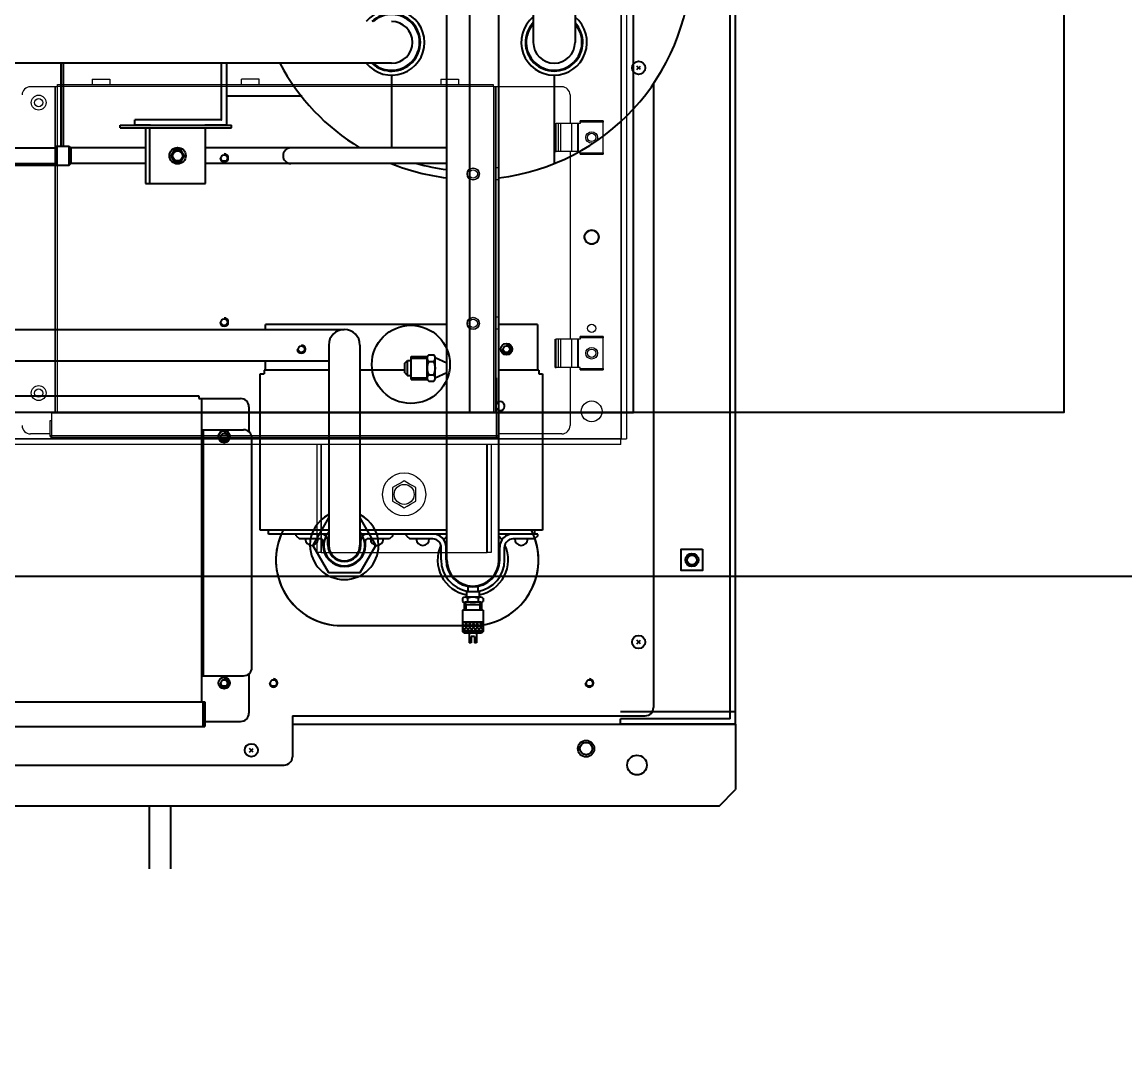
# Model space of a CAD drawing. Header units: millimetres. Extents: x 0 to 31017, y 0 to 21335.
# Drawn here: x 27277.7 to 27344.9, y 3327.3 to 3390.4 of the extents above; entities that cross this region are included whole.
import ezdxf
from ezdxf import colors
from ezdxf.entities.mleader import LeaderData, LeaderLine
from ezdxf.enums import TextEntityAlignment as Align
from ezdxf.math import Vec2, Vec3

# ---------------------------------------------------------------- set-up
doc = ezdxf.new("R2010")
doc.units = ezdxf.units.MM
doc.layers.add('DIM', color=2, linetype='Continuous')
doc.styles.get("Standard").update_dxf_attribs({"font": 'arial.ttf'})

# ---------------------------------------------------------------- blocks, each defined once
blk = doc.blocks.new('3F機組圖灰底')
at = {"layer": 'DIM'}
h = blk.add_hatch(dxfattribs=at)
h.set_pattern_fill('ANSI37', color=8, scale=0.05, angle=-90, style=0)
h.set_pattern_definition([(315, (106882.16002, -45607.35522), (0.1122532, 0.1122532), []), (45, (106882.16002, -45607.35522), (-0.1122532, 0.1122532), [])])
h.paths.add_polyline_path([(106893.375, -45619.548), (106893.375, -45620.118), (106894.005, -45620.118), (106894.005, -45619.548)])
h.paths.add_polyline_path([(106892.745, -45619.548), (106892.745, -45620.118), (106893.375, -45620.118), (106893.375, -45619.548)])
at = {"color": 8, "linetype": 'Continuous', "lineweight": 15}
for p, q in [((106902.393, -45555.648), (106902.393, -45608.383)), ((106902.413, -45555.648), (106902.413, -45608.383)), ((106902.737, -45555.648), (106902.737, -45608.383)), ((106867.91, -45586.913), (106866.413, -45586.913)), ((106867.931, -45586.913), (106867.91, -45586.913)), ((106867.91, -45586.913), (106867.91, -45606.784)), ((106867.931, -45586.913), (106867.931, -45606.784)), ((106868.052, -45586.913), (106867.931, -45586.913)), ((106868.072, -45586.913), (106868.052, -45586.913)), ((106868.052, -45586.913), (106868.052, -45606.784)), ((106868.072, -45586.892), (106868.072, -45586.771)), ((106868.072, -45586.771), (106894.602, -45586.771)), ((106868.072, -45586.892), (106868.072, -45586.913)), ((106894.602, -45586.892), (106868.072, -45586.892)), ((106870.177, -45586.447), (106870.177, -45586.771)), ((106870.177, -45586.447), (106871.249, -45586.447)), ((106871.249, -45586.447), (106871.249, -45586.771)), ((106879.283, -45586.771), (106879.283, -45586.447)), ((106880.356, -45586.447), (106879.283, -45586.447)), ((106880.356, -45586.771), (106880.356, -45586.447)), ((106891.425, -45586.447), (106891.425, -45586.771)), ((106891.425, -45586.447), (106892.497, -45586.447)), ((106892.497, -45586.447), (106892.497, -45586.771)), ((106894.602, -45586.771), (106894.602, -45586.892)), ((106894.602, -45586.892), (106894.602, -45586.913)), ((106894.622, -45586.913), (106894.602, -45586.913)), ((106894.743, -45586.913), (106894.622, -45586.913)), ((106894.622, -45586.913), (106894.622, -45606.784)), ((106894.743, -45586.913), (106894.743, -45606.784)), ((106894.764, -45586.913), (106894.743, -45586.913)), ((106898.791, -45586.913), (106894.764, -45586.913)), ((106894.764, -45586.913), (106894.764, -45591.86)), ((106899.297, -45587.419), (106899.297, -45589.149)), ((106899.904, -45589.078), (106899.904, -45588.997)), ((106901.32, -45588.997), (106899.904, -45588.997)), ((106899.904, -45589.078), (106899.904, -45589.149)), ((106901.32, -45589.078), (106899.904, -45589.078)), ((106901.32, -45588.997), (106901.32, -45589.078)), ((106901.32, -45590.94), (106901.32, -45589.078)), ((106898.386, -45590.869), (106898.386, -45589.149)), ((106898.386, -45589.149), (106898.442, -45589.149)), ((106898.442, -45590.869), (106898.442, -45589.149)), ((106898.596, -45589.149), (106898.442, -45589.149)), ((106898.727, -45589.149), (106898.596, -45589.149)), ((106898.596, -45590.869), (106898.596, -45589.149)), ((106899.401, -45589.149), (106898.727, -45589.149)), ((106898.727, -45590.869), (106898.727, -45589.149)), ((106899.762, -45589.149), (106899.401, -45589.149)), ((106899.401, -45590.869), (106899.401, -45589.149)), ((106899.762, -45590.869), (106899.762, -45589.149)), ((106899.813, -45589.149), (106899.762, -45589.149)), ((106899.904, -45589.149), (106899.813, -45589.149)), ((106899.813, -45590.869), (106899.813, -45589.149)), ((106898.386, -45590.869), (106898.442, -45590.869)), ((106898.596, -45590.869), (106898.442, -45590.869)), ((106898.727, -45590.869), (106898.596, -45590.869)), ((106899.401, -45590.869), (106898.727, -45590.869)), ((106899.297, -45590.869), (106899.297, -45602.302)), ((106899.762, -45590.869), (106899.401, -45590.869)), ((106899.813, -45590.869), (106899.762, -45590.869)), ((106899.904, -45590.869), (106899.813, -45590.869)), ((106899.904, -45590.94), (106899.904, -45590.869)), ((106899.904, -45591.021), (106899.904, -45590.94)), ((106899.904, -45590.94), (106901.32, -45590.94)), ((106899.904, -45591.021), (106901.32, -45591.021)), ((106901.32, -45590.94), (106901.32, -45591.021)), ((106894.915, -45591.86), (106894.764, -45591.86)), ((106894.764, -45591.86), (106894.764, -45592.569)), ((106894.915, -45591.86), (106894.915, -45592.569)), ((106894.764, -45592.569), (106894.915, -45592.569)), ((106894.764, -45592.569), (106894.764, -45600.967)), ((106894.915, -45600.967), (106894.764, -45600.967)), ((106894.764, -45600.967), (106894.764, -45601.675)), ((106894.915, -45600.967), (106894.915, -45601.675)), ((106894.764, -45601.675), (106894.915, -45601.675)), ((106894.764, -45601.675), (106894.764, -45604.66)), ((106898.386, -45604.022), (106898.386, -45602.302)), ((106898.386, -45602.302), (106898.442, -45602.302)), ((106898.442, -45604.022), (106898.442, -45602.302)), ((106898.596, -45602.302), (106898.442, -45602.302)), ((106898.727, -45602.302), (106898.596, -45602.302)), ((106898.596, -45604.022), (106898.596, -45602.302)), ((106899.401, -45602.302), (106898.727, -45602.302)), ((106898.727, -45604.022), (106898.727, -45602.302)), ((106899.762, -45602.302), (106899.401, -45602.302)), ((106899.401, -45604.022), (106899.401, -45602.302)), ((106899.762, -45604.022), (106899.762, -45602.302)), ((106899.813, -45602.302), (106899.762, -45602.302)), ((106899.904, -45602.302), (106899.813, -45602.302)), ((106899.813, -45604.022), (106899.813, -45602.302)), ((106901.32, -45602.15), (106899.904, -45602.15)), ((106899.904, -45602.231), (106899.904, -45602.15)), ((106899.904, -45602.231), (106899.904, -45602.302)), ((106901.32, -45602.231), (106899.904, -45602.231)), ((106901.32, -45602.15), (106901.32, -45602.231)), ((106901.32, -45604.093), (106901.32, -45602.231)), ((106898.386, -45604.022), (106898.442, -45604.022)), ((106898.596, -45604.022), (106898.442, -45604.022)), ((106898.727, -45604.022), (106898.596, -45604.022)), ((106899.401, -45604.022), (106898.727, -45604.022)), ((106899.297, -45604.022), (106899.297, -45607.574)), ((106899.762, -45604.022), (106899.401, -45604.022)), ((106899.813, -45604.022), (106899.762, -45604.022)), ((106899.904, -45604.022), (106899.813, -45604.022)), ((106899.904, -45604.093), (106899.904, -45604.022)), ((106899.904, -45604.174), (106899.904, -45604.093)), ((106899.904, -45604.093), (106901.32, -45604.093)), ((106899.904, -45604.174), (106901.32, -45604.174)), ((106901.32, -45604.093), (106901.32, -45604.174)), ((106894.743, -45604.66), (106894.824, -45604.66)), ((106894.824, -45604.66), (106894.824, -45605.823)), ((106894.824, -45605.823), (106894.743, -45605.823)), ((106894.824, -45605.823), (106894.824, -45606.177)), ((106894.824, -45606.784), (106894.824, -45606.517)), ((106867.728, -45606.784), (106894.804, -45606.784)), ((106867.728, -45608.181), (106867.728, -45606.784)), ((106894.804, -45606.784), (106894.804, -45608.181)), ((106894.824, -45606.784), (106894.926, -45606.784)), ((106894.824, -45608.181), (106894.824, -45606.784)), ((106894.91, -45606.599), (106894.89, -45606.634)), ((106894.926, -45608.181), (106894.926, -45606.784)), ((106867.708, -45607.29), (106867.607, -45607.29)), ((106867.607, -45607.29), (106867.607, -45608.181)), ((106867.708, -45607.29), (106867.708, -45608.181)), ((106902.393, -45608.383), (106775.983, -45608.383)), ((106902.393, -45608.403), (106775.983, -45608.403)), ((106867.607, -45608.08), (106866.413, -45608.08)), ((106867.607, -45608.181), (106867.708, -45608.181)), ((106867.728, -45608.08), (106867.708, -45608.08)), ((106867.728, -45608.302), (106867.728, -45608.181)), ((106867.728, -45608.181), (106894.804, -45608.181)), ((106894.804, -45608.302), (106867.728, -45608.302)), ((106894.804, -45608.1), (106894.824, -45608.1)), ((106894.804, -45608.181), (106894.804, -45608.302)), ((106894.824, -45608.181), (106894.926, -45608.181)), ((106898.791, -45608.08), (106894.926, -45608.08)), ((106902.413, -45608.383), (106902.393, -45608.383)), ((106902.393, -45608.403), (106902.393, -45608.383)), ((106902.393, -45608.727), (106902.393, -45608.403)), ((106902.413, -45608.383), (106902.737, -45608.383)), ((106902.393, -45608.727), (106775.983, -45608.727)), ((106883.898, -45615.304), (106883.898, -45608.727)), ((106884.13, -45615.304), (106884.13, -45608.727)), ((106884.151, -45615.304), (106884.151, -45608.727)), ((106894.228, -45615.304), (106894.228, -45608.727)), ((106894.248, -45608.727), (106894.248, -45615.304)), ((106894.481, -45608.727), (106894.481, -45615.304)), ((106888.481, -45611.354), (106888.481, -45612.171)), ((106889.898, -45612.171), (106889.898, -45611.354)), ((106884.13, -45615.304), (106883.898, -45615.304)), ((106884.13, -45615.304), (106884.151, -45615.304)), ((106884.151, -45615.304), (106894.228, -45615.304)), ((106894.228, -45615.304), (106894.248, -45615.304)), ((106894.481, -45615.304), (106894.248, -45615.304))]:
    blk.add_line(p, q, dxfattribs=at)
at = {"color": 8}
for points in [[(106699.375, -45554.263), (106939.375, -45554.263), (106939.375, -45616.763), (106699.375, -45616.763)], [(106709.375, -45564.263), (106929.375, -45564.263), (106929.375, -45606.763), (106709.375, -45606.763)], [(106903.162, -45564.263), (106893.162, -45564.263), (106893.162, -45606.763), (106903.162, -45606.763)]]:
    blk.add_lwpolyline(points, close=True, dxfattribs=at)
at = {"color": 8, "linetype": 'Continuous', "lineweight": 15, "flags": 128}
for points in [[(106889.189, -45610.945), (106889.004, -45611.052), (106888.81, -45611.164), (106888.481, -45611.354)], [(106889.898, -45611.354), (106889.712, -45611.247), (106889.518, -45611.135), (106889.189, -45610.945)], [(106888.481, -45612.171), (106888.667, -45612.279), (106888.86, -45612.39), (106889.189, -45612.58)], [(106889.189, -45612.58), (106889.375, -45612.473), (106889.569, -45612.361), (106889.898, -45612.171)]]:
    blk.add_lwpolyline(points, dxfattribs=at)
at = {"color": 8, "linetype": 'Continuous', "lineweight": 15}
for centre, radius in [((106866.919, -45587.884), 0.455), ((106866.919, -45587.884), 0.253), ((106900.612, -45590.009), 0.354), ((106900.612, -45590.009), 0.253), ((106893.398, -45592.235), 0.374), ((106893.398, -45592.235), 0.354), ((106893.398, -45592.235), 0.253), ((106900.612, -45596.08), 0.455), ((106900.612, -45596.08), 0.405), ((106893.398, -45601.341), 0.374), ((106893.398, -45601.341), 0.354), ((106893.398, -45601.341), 0.253), ((106900.612, -45601.645), 0.253), ((106900.612, -45603.162), 0.354), ((106900.612, -45603.162), 0.253), ((106866.919, -45605.591), 0.455), ((106866.919, -45605.591), 0.253), ((106900.612, -45606.704), 0.632), ((106889.189, -45611.763), 1.315), ((106889.189, -45611.763), 0.608)]:
    blk.add_circle(centre, radius, dxfattribs=at)
for centre, radius, start, end in [((106866.413, -45587.419), 0.506, 90, 180), ((106898.791, -45587.419), 0.506, 0, 90), ((106894.764, -45591.84), 0.0202, 180, 270), ((106894.764, -45592.589), 0.0202, 90, 180), ((106894.764, -45600.946), 0.0202, 180, 270), ((106894.764, -45601.695), 0.0202, 90, 180), ((106895.037, -45606.38), 0.293, 240, 180), ((106895.037, -45606.38), 0.253, 240, 212.85988), ((106895.037, -45606.38), 0.253, 212.85988, 240), ((106895.037, -45606.38), 0.293, 223.60282, 240), ((106866.413, -45607.574), 0.506, 180, 270), ((106898.791, -45607.574), 0.506, 270, 0), ((106867.728, -45608.181), 0.121, 180, 270), ((106867.728, -45608.181), 0.0202, 180, 270), ((106894.804, -45608.181), 0.121, 270, 0), ((106894.804, -45608.181), 0.0202, 270, 0)]:
    blk.add_arc(centre, radius, start, end, dxfattribs=at)
at = {"layer": 'DIM', "color": 8}
for p, q in [((106909.375, -45625.763), (106909.375, -45545.763)), ((106909.055, -45625.013), (106909.055, -45546.513)), ((106897.058, -45571.919), (106897.058, -45584.212)), ((106899.598, -45571.919), (106899.598, -45584.212)), ((106891.787, -45615.763), (106891.787, -45579.462)), ((106894.962, -45615.763), (106894.962, -45579.263)), ((106888.425, -45585.482), (106853.585, -45585.482)), ((106868.275, -45585.482), (106868.275, -45590.558)), ((106868.425, -45590.558), (106868.425, -45585.482)), ((106878.055, -45588.923), (106878.055, -45585.482)), ((106878.375, -45589.263), (106878.375, -45585.482)), ((106903.581, -45585.869), (106903.369, -45585.656)), ((106903.369, -45585.869), (106903.581, -45585.656)), ((106878.375, -45589.263), (106878.375, -45586.189)), ((106888.425, -45586.212), (106888.425, -45590.646)), ((106898.325, -45586.212), (106898.325, -45591.58)), ((106904.375, -45586.739), (106904.375, -45624.763)), ((106904.375, -45586.739), (106904.375, -45596.806)), ((106878.375, -45587.463), (106882.975, -45587.463)), ((106872.775, -45589.263), (106872.775, -45588.943)), ((106878.035, -45588.943), (106872.775, -45588.943)), ((106871.875, -45589.423), (106871.875, -45589.263)), ((106871.875, -45589.263), (106878.675, -45589.263)), ((106871.875, -45589.423), (106878.675, -45589.423)), ((106873.735, -45589.263), (106872.775, -45589.263)), ((106873.435, -45589.423), (106877.085, -45589.423)), ((106873.435, -45589.423), (106873.435, -45592.823)), ((106873.685, -45592.823), (106873.685, -45589.423)), ((106878.375, -45589.263), (106877.034, -45589.263)), ((106877.085, -45592.823), (106877.085, -45589.423)), ((106878.675, -45589.423), (106878.675, -45589.263)), ((106863.085, -45590.646), (106867.985, -45590.646)), ((106868.785, -45590.558), (106867.985, -45590.558)), ((106867.985, -45590.558), (106867.985, -45591.688)), ((106868.785, -45590.558), (106868.873, -45590.646)), ((106868.785, -45591.688), (106868.785, -45590.558)), ((106868.873, -45590.647), (106868.873, -45591.599)), ((106868.873, -45590.647), (106868.873, -45591.599)), ((106873.435, -45590.647), (106868.873, -45590.647)), ((106868.873, -45590.723), (106868.873, -45591.523)), ((106882.285, -45590.646), (106877.085, -45590.646)), ((106891.787, -45590.646), (106882.285, -45590.646)), ((106868.275, -45591.713), (106840.775, -45591.713)), ((106863.085, -45591.599), (106867.985, -45591.599)), ((106867.985, -45591.688), (106868.785, -45591.688)), ((106868.275, -45591.688), (106868.275, -45591.713)), ((106868.785, -45591.688), (106868.873, -45591.599)), ((106873.435, -45591.599), (106868.873, -45591.599)), ((106882.285, -45591.599), (106877.085, -45591.599)), ((106891.787, -45591.599), (106882.285, -45591.599)), ((106873.435, -45592.823), (106877.085, -45592.823)), ((106840.775, -45601.71), (106885.542, -45601.71)), ((106891.787, -45601.413), (106880.735, -45601.413)), ((106880.735, -45601.71), (106880.735, -45601.413)), ((106897.315, -45601.413), (106894.962, -45601.413)), ((106897.315, -45601.413), (106897.315, -45604.183)), ((106884.589, -45602.663), (106884.589, -45614.863)), ((106886.494, -45602.663), (106886.494, -45614.863)), ((106840.775, -45603.615), (106884.589, -45603.615)), ((106880.735, -45604.183), (106880.735, -45603.615)), ((106889.237, -45603.763), (106889.397, -45603.603)), ((106889.237, -45604.363), (106889.237, -45603.763)), ((106889.397, -45604.523), (106889.397, -45603.603)), ((106889.397, -45603.603), (106889.607, -45603.603)), ((106889.607, -45603.363), (106890.604, -45603.363)), ((106889.607, -45604.763), (106889.607, -45603.363)), ((106889.607, -45603.471), (106890.587, -45603.471)), ((106890.587, -45604.67), (106890.587, -45603.455)), ((106890.682, -45603.253), (106890.993, -45603.253)), ((106890.682, -45603.658), (106890.993, -45603.658)), ((106891.787, -45603.763), (106891.087, -45603.438)), ((106891.087, -45604.67), (106891.087, -45603.455)), ((106891.787, -45604.363), (106891.787, -45603.763)), ((106880.425, -45604.413), (106880.655, -45604.413)), ((106880.425, -45613.953), (106880.425, -45604.413)), ((106884.589, -45604.183), (106880.655, -45604.183)), ((106880.655, -45604.183), (106880.655, -45604.413)), ((106889.237, -45604.183), (106886.494, -45604.183)), ((106889.237, -45604.363), (106889.397, -45604.523)), ((106889.397, -45604.523), (106889.607, -45604.523)), ((106890.682, -45604.468), (106890.993, -45604.468)), ((106891.787, -45604.363), (106891.087, -45604.688)), ((106897.395, -45604.183), (106894.962, -45604.183)), ((106897.395, -45604.183), (106897.395, -45604.413)), ((106897.395, -45604.413), (106897.625, -45604.413)), ((106897.625, -45604.413), (106897.625, -45613.953)), ((106889.607, -45604.654), (106890.587, -45604.654)), ((106889.607, -45604.763), (106890.604, -45604.763)), ((106890.682, -45604.873), (106890.993, -45604.873)), ((106837.005, -45605.763), (106876.685, -45605.763)), ((106876.685, -45605.763), (106876.685, -45605.923)), ((106876.685, -45605.923), (106879.225, -45605.923)), ((106876.845, -45605.923), (106876.845, -45622.393)), ((106879.725, -45606.423), (106879.725, -45607.935)), ((106876.845, -45607.823), (106879.409, -45607.823)), ((106876.945, -45607.823), (106876.945, -45622.823)), ((106879.909, -45622.323), (106879.909, -45608.323)), ((106884.583, -45613.201), (106883.624, -45614.863)), ((106884.589, -45613.201), (106884.583, -45613.201)), ((106886.501, -45613.201), (106886.494, -45613.201)), ((106887.46, -45614.863), (106886.501, -45613.201)), ((106884.589, -45613.953), (106880.425, -45613.953)), ((106880.925, -45614.183), (106880.925, -45613.953)), ((106891.787, -45613.953), (106886.494, -45613.953)), ((106897.625, -45613.953), (106894.962, -45613.953)), ((106897.125, -45613.953), (106897.125, -45614.183)), ((106884.589, -45614.183), (106880.925, -45614.183)), ((106882.603, -45614.283), (106882.603, -45614.183)), ((106884.142, -45614.183), (106882.603, -45614.183)), ((106882.603, -45614.283), (106882.803, -45614.483)), ((106884.142, -45614.483), (106882.803, -45614.483)), ((106884.242, -45614.863), (106884.242, -45614.583)), ((106884.542, -45614.863), (106884.542, -45614.583)), ((106891.787, -45614.183), (106886.494, -45614.183)), ((106886.542, -45614.863), (106886.542, -45614.583)), ((106886.842, -45614.863), (106886.842, -45614.583)), ((106888.503, -45614.183), (106886.942, -45614.183)), ((106888.303, -45614.483), (106886.942, -45614.483)), ((106888.503, -45614.283), (106888.303, -45614.483)), ((106888.503, -45614.283), (106888.503, -45614.183)), ((106889.325, -45614.283), (106889.325, -45614.183)), ((106890.94, -45614.183), (106889.325, -45614.183)), ((106889.325, -45614.283), (106889.525, -45614.483)), ((106890.94, -45614.483), (106889.525, -45614.483)), ((106897.125, -45614.183), (106894.962, -45614.183)), ((106897.325, -45614.183), (106895.81, -45614.183)), ((106897.125, -45614.483), (106895.81, -45614.483)), ((106897.325, -45614.283), (106897.125, -45614.483)), ((106897.325, -45614.283), (106897.325, -45614.183)), ((106883.624, -45614.863), (106883.629, -45614.871)), ((106883.629, -45614.871), (106884.583, -45616.524)), ((106886.501, -45616.524), (106887.455, -45614.871)), ((106887.455, -45614.871), (106887.46, -45614.863)), ((106891.44, -45615.763), (106891.44, -45614.983)), ((106891.74, -45615.763), (106891.74, -45614.983)), ((106895.01, -45615.763), (106895.01, -45614.983)), ((106895.31, -45615.763), (106895.31, -45614.983)), ((106884.583, -45616.524), (106886.501, -45616.524)), ((106892.995, -45617.708), (106892.995, -45618.038)), ((106893.755, -45617.708), (106892.995, -45617.708)), ((106893.075, -45617.398), (106893.075, -45617.708)), ((106893.675, -45617.398), (106893.075, -45617.398)), ((106893.675, -45617.398), (106893.675, -45617.708)), ((106893.755, -45617.708), (106893.755, -45618.038)), ((106892.74, -45618.088), (106892.74, -45618.288)), ((106892.95, -45618.488), (106892.85, -45618.333)), ((106892.85, -45618.333), (106892.85, -45618.818)), ((106893.851, -45618.038), (106892.899, -45618.038)), ((106893.851, -45618.338), (106892.899, -45618.338)), ((106892.95, -45618.488), (106892.95, -45618.818)), ((106893.8, -45618.488), (106892.95, -45618.488)), ((106893.057, -45618.088), (106893.057, -45618.288)), ((106893.692, -45618.088), (106893.692, -45618.288)), ((106893.8, -45618.488), (106893.9, -45618.333)), ((106893.8, -45618.488), (106893.8, -45618.818)), ((106893.9, -45618.333), (106893.9, -45618.818)), ((106894.01, -45618.088), (106894.01, -45618.288)), ((106892.745, -45618.818), (106892.745, -45620.118)), ((106894.005, -45618.818), (106892.745, -45618.818)), ((106894.005, -45618.818), (106894.005, -45620.118)), ((106885.375, -45619.763), (106892.745, -45619.763)), ((106885.375, -45619.763), (106893.375, -45619.763)), ((106894.005, -45619.548), (106892.745, -45619.548)), ((106892.845, -45620.218), (106892.745, -45620.118)), ((106894.005, -45620.118), (106892.745, -45620.118)), ((106893.905, -45620.218), (106892.845, -45620.218)), ((106893.15, -45620.218), (106893.15, -45620.818)), ((106893.275, -45620.418), (106893.275, -45620.818)), ((106893.475, -45620.418), (106893.275, -45620.418)), ((106893.475, -45620.418), (106893.475, -45620.818)), ((106893.6, -45620.218), (106893.6, -45620.818)), ((106894.005, -45620.118), (106893.905, -45620.218)), ((106903.581, -45620.869), (106903.369, -45620.656)), ((106903.369, -45620.869), (106903.581, -45620.656)), ((106893.275, -45620.818), (106893.15, -45620.818)), ((106893.6, -45620.818), (106893.475, -45620.818)), ((106876.845, -45622.393), (106876.845, -45624.413)), ((106879.725, -45622.71), (106879.725, -45625.103)), ((106876.845, -45622.823), (106879.409, -45622.823)), ((106836.965, -45624.413), (106877.045, -45624.413)), ((106876.925, -45624.413), (106876.925, -45625.913)), ((106877.045, -45624.413), (106877.045, -45625.913)), ((106882.375, -45625.263), (106882.375, -45627.763)), ((106882.375, -45625.263), (106882.375, -45627.763)), ((106882.375, -45625.263), (106894.075, -45625.263)), ((106882.375, -45625.263), (106903.875, -45625.263)), ((106904.308, -45625.013), (106902.375, -45625.013)), ((106909.055, -45625.013), (106904.308, -45625.013)), ((106909.375, -45625.013), (106909.055, -45625.013)), ((106909.055, -45625.443), (106909.055, -45625.013)), ((106836.345, -45625.913), (106877.045, -45625.913)), ((106877.045, -45625.603), (106879.225, -45625.603)), ((106882.375, -45625.763), (106894.075, -45625.763)), ((106882.375, -45625.763), (106909.375, -45625.763)), ((106902.375, -45625.763), (106902.375, -45625.443)), ((106909.055, -45625.443), (106902.375, -45625.443)), ((106909.375, -45625.763), (106902.375, -45625.763)), ((106909.375, -45625.763), (106909.375, -45629.763)), ((106879.769, -45627.469), (106879.981, -45627.256)), ((106879.981, -45627.469), (106879.769, -45627.256)), ((106879.981, -45627.469), (106879.769, -45627.256)), ((106879.769, -45627.469), (106879.981, -45627.256)), ((106845.625, -45628.263), (106881.875, -45628.263)), ((106845.625, -45628.263), (106881.875, -45628.263)), ((106908.375, -45630.763), (106909.375, -45629.763)), ((106908.375, -45630.763), (106730.375, -45630.763)), ((106873.675, -45634.583), (106873.675, -45630.763)), ((106874.975, -45634.583), (106874.975, -45630.763))]:
    blk.add_line(p, q, dxfattribs=at)
at = {"layer": 'DIM', "color": 8, "flags": 128}
for points in [[(106875.182, -45590.772), (106874.98, -45591.123), (106875.182, -45591.473), (106875.587, -45591.473), (106875.79, -45591.123), (106875.587, -45590.772)], [(106907.375, -45615.113), (106907.375, -45616.413), (106906.075, -45616.413), (106906.075, -45615.113)]]:
    blk.add_lwpolyline(points, close=True, dxfattribs=at)
at = {"layer": 'DIM', "color": 8}
for centre, radius in [((106903.475, -45585.763), 0.4), ((106875.385, -45591.123), 0.5), ((106875.385, -45591.123), 0.304), ((106878.225, -45591.263), 0.2), ((106878.225, -45601.263), 0.2), ((106878.225, -45601.263), 0.2), ((106889.599, -45603.839), 2.381), ((106895.425, -45602.913), 0.35), ((106882.925, -45602.913), 0.2), ((106895.425, -45602.913), 0.2), ((106895.425, -45602.913), 0.2), ((106878.225, -45608.223), 0.35), ((106878.225, -45608.263), 0.35), ((106878.225, -45608.263), 0.2), ((106878.225, -45608.263), 0.2), ((106906.725, -45615.763), 0.4), ((106906.725, -45615.763), 0.3), ((106903.475, -45620.763), 0.4), ((106878.225, -45623.263), 0.35), ((106878.225, -45623.263), 0.2), ((106878.225, -45623.263), 0.2), ((106881.225, -45623.263), 0.2), ((106900.475, -45623.263), 0.2), ((106879.875, -45627.363), 0.4), ((106879.875, -45627.363), 0.4), ((106900.275, -45627.263), 0.5), ((106900.275, -45627.263), 0.375), ((106903.375, -45628.263), 0.6)]:
    blk.add_circle(centre, radius, dxfattribs=at)
for centre, radius, start, end in [((106893.375, -45579.263), 13.3, 276.85522, 78.99742), ((106888.425, -45584.212), 2, 219.41998, 140.58002), ((106888.425, -45584.212), 1.75, 226.5283, 133.4717), ((106888.425, -45584.212), 1.7, 228.33624, 131.66376), ((106888.425, -45584.212), 1.27, 270, 90), ((106898.325, -45584.212), 2, 129.28213, 50.44189), ((106898.325, -45584.212), 1.75, 136.35152, 43.29434), ((106898.325, -45584.212), 1.7, 138.14794, 41.47476), ((106898.328, -45584.212), 1.27, 180, 0), ((106893.375, -45579.263), 13.3, 207.88187, 238.85956), ((106878.035, -45588.923), 0.02, 270, 0), ((106878.225, -45591.263), 0.25, 180, 90), ((106882.285, -45591.123), 0.476, 90, 270), ((106893.375, -45579.263), 13.3, 248.05705, 263.14478), ((106893.375, -45579.263), 12.8, 254.53404, 262.87564), ((106878.225, -45601.263), 0.25, 180, 90), ((106878.225, -45601.263), 0.25, 180, 90), ((106885.542, -45602.663), 0.952, 0, 180), ((106882.925, -45602.913), 0.25, 180, 90), ((106895.425, -45602.913), 0.25, 180, 90), ((106895.425, -45602.913), 0.25, 180, 90), ((106891.474, -45604.065), 0.89, 152.91605, 207.08395), ((106890.851, -45603.455), 0.264, 129.86691, 230.13309), ((106890.824, -45603.455), 0.264, 309.86691, 50.13309), ((106890.201, -45604.065), 0.89, 332.91605, 27.08395), ((106890.851, -45604.67), 0.264, 129.86691, 230.13309), ((106890.824, -45604.67), 0.264, 309.86691, 50.13309), ((106879.225, -45606.423), 0.5, 0, 90), ((106879.409, -45608.323), 0.5, 0, 90), ((106878.225, -45608.263), 0.25, 180, 90), ((106878.225, -45608.263), 0.25, 180, 90), ((106885.542, -45614.863), 2.092, 117.09153, 180.07054), ((106885.542, -45614.863), 2.092, 359.92946, 62.90847), ((106885.375, -45615.763), 4, 153.09581, 270), ((106893.375, -45615.763), 4, 270, 26.90419), ((106885.375, -45615.763), 4, 156.73403, 270), ((106883.553, -45614.483), 0.396, 180, 0), ((106884.142, -45614.583), 0.4, 0, 90), ((106884.142, -45614.583), 0.1, 0, 90), ((106885.542, -45614.863), 1.25, 153.27443, 26.72557), ((106885.542, -45614.863), 1.25, 147.04365, 153.27443), ((106885.542, -45614.863), 1.25, 139.64083, 147.04365), ((106885.542, -45614.863), 1.25, 32.95635, 40.35917), ((106886.942, -45614.583), 0.4, 90, 180), ((106885.542, -45614.863), 1.25, 26.72557, 32.95635), ((106886.942, -45614.583), 0.1, 90, 180), ((106887.531, -45614.483), 0.396, 180, 0), ((106890.325, -45614.483), 0.396, 180, 0), ((106890.94, -45614.983), 0.8, 0, 90), ((106890.94, -45614.983), 0.5, 0, 90), ((106893.375, -45615.763), 2.15, 137.59293, 145.34482), ((106893.375, -45615.763), 4, 279.06182, 19.1104), ((106893.375, -45615.763), 2.15, 34.65518, 42.40707), ((106895.81, -45614.983), 0.8, 90, 180), ((106895.81, -45614.983), 0.5, 90, 180), ((106896.325, -45614.483), 0.396, 180, 0), ((106885.542, -45614.863), 2.092, 180.07054, 359.92946), ((106885.542, -45614.863), 1.3, 180, 0), ((106885.542, -45614.863), 1, 180, 0), ((106885.542, -45614.863), 0.953, 180, 0), ((106885.542, -45614.863), 0.952, 180, 0), ((106893.375, -45615.763), 2.15, 155.13222, 259.81983), ((106893.375, -45615.763), 2.15, 280.18017, 24.86778), ((106893.375, -45615.763), 1.935, 180, 261.08096), ((106893.375, -45615.763), 1.635, 180, 0), ((106893.375, -45615.763), 1.588, 180, 0), ((106893.375, -45615.763), 1.935, 278.91904, 0), ((106892.899, -45618.315), 0.277, 55.03966, 124.96034), ((106892.899, -45618.06), 0.277, 235.03966, 304.96034), ((106893.375, -45619.071), 1.033, 72.10345, 107.89655), ((106893.375, -45617.304), 1.033, 252.10345, 287.89655), ((106893.851, -45618.315), 0.277, 55.03966, 124.96034), ((106893.851, -45618.06), 0.277, 235.03966, 304.96034), ((106879.409, -45622.323), 0.5, 270, 0), ((106878.225, -45623.263), 0.25, 180, 90), ((106878.225, -45623.263), 0.25, 180, 90), ((106881.225, -45623.263), 0.25, 180, 90), ((106900.475, -45623.263), 0.25, 180, 90), ((106879.225, -45625.103), 0.5, 270, 0), ((106903.875, -45624.763), 0.5, 270, 0), ((106881.875, -45627.763), 0.5, 270, 0), ((106881.875, -45627.763), 0.5, 270, 0)]:
    blk.add_arc(centre, radius, start, end, dxfattribs=at)
blk = doc.blocks.new('_DetailCallout')
at = {"color": 0, "linetype": 'ByBlock', "lineweight": -2, "transparency": 16777216}
blk.add_line((8, 0), (-8, 0), dxfattribs=at)
blk.add_circle((0, 0), 8, dxfattribs=at)
at = {"color": 0, "transparency": 16777216}
for tag, p in [('視圖號碼', (0, 1)), ('圖紙號碼', (0, -6))]:
    blk.add_attdef(tag, text='', height=3, dxfattribs=at).set_placement(p, align=Align.CENTER)

msp = doc.modelspace()

# ---------------------------------------------------------------- block references
at = {"color": 30}
msp.add_blockref('3F機組圖灰底', (-79588.225, 48973.327), dxfattribs=at)

# ---------------------------------------------------------------- leaders
at = {"color": 54}
ml = msp.add_multileader_block('Standard', dxfattribs=at)
ml.set_content('_DetailCallout', color=54, scale=15)
ml.set_attribute('視圖號碼', '冷藏庫', width=0)
ml.set_attribute('圖紙號碼', 'A機', width=0)
ml.set_leader_properties()
ml.build(insert=Vec2(0, 0))
ml.multileader.update_dxf_attribs({"leader_type": 0})
ctx = ml.context
ctx.base_point, ctx.plane_origin = Vec3(29838.443, 5795.864), Vec3(29958.443, 5795.864)
notes = []
notes.append((ctx, [(0, (0, 0, 0), (0, 0), (1, 0), 1, [])]))
ctx.block.insert = Vec3(29958.443, 5795.864)
at = {"color": 230}
ml = msp.add_multileader_block('Standard', dxfattribs=at)
ml.set_content('_DetailCallout', color=230, scale=15)
ml.set_attribute('視圖號碼', '冷藏庫', width=0)
ml.set_attribute('圖紙號碼', 'A機', width=0)
ml.set_leader_properties()
ml.build(insert=Vec2(0, 0))
ml.multileader.update_dxf_attribs({"leader_type": 0})
ctx = ml.context
ctx.base_point, ctx.plane_origin = Vec3(29234.446, 5540.763), Vec3(29354.446, 5540.763)
notes.append((ctx, [(0, (0, 0, 0), (0, 0), (1, 0), 1, [])]))
ctx.block.insert = Vec3(29354.446, 5540.763)
at = {"color": 30}
ml = msp.add_multileader_block('Standard', dxfattribs=at)
ml.set_content('_DetailCallout', color=30, scale=15)
ml.set_attribute('視圖號碼', '冷藏庫', width=0)
ml.set_attribute('圖紙號碼', 'A', width=0)
ml.set_leader_properties()
ml.build(insert=Vec2(0, 0))
ml.multileader.update_dxf_attribs({"leader_type": 0})
ctx = ml.context
ctx.base_point, ctx.plane_origin = Vec3(29710.714, 5353.362), Vec3(29830.714, 5353.362)
notes.append((ctx, [(0, (0, 0, 0), (0, 0), (1, 0), 1, [])]))
ctx.block.insert = Vec3(29830.714, 5353.362)
ml = msp.add_multileader_block('Standard', dxfattribs=at)
ml.set_content('_DetailCallout', color=30, scale=15)
ml.set_attribute('視圖號碼', '急速庫', width=0)
ml.set_attribute('圖紙號碼', 'B', width=0)
ml.set_leader_properties()
ml.build(insert=Vec2(0, 0))
ml.multileader.update_dxf_attribs({"leader_type": 0})
ctx = ml.context
ctx.base_point, ctx.plane_origin = Vec3(27687.375, 4294.553), Vec3(27807.375, 4294.553)
notes.append((ctx, [(0, (0, 0, 0), (0, 0), (1, 0), 1, [])]))
ctx.block.insert = Vec3(27807.375, 4294.553)
ml = msp.add_multileader_block('Standard', dxfattribs=at)
ml.set_content('_DetailCallout', color=30, scale=15)
ml.set_attribute('視圖號碼', '急速庫', width=0)
ml.set_attribute('圖紙號碼', 'A-2', width=0)
ml.set_leader_properties()
ml.build(insert=Vec2(0, 0))
ml.multileader.update_dxf_attribs({"leader_type": 0})
ctx = ml.context
ctx.base_point, ctx.plane_origin = Vec3(28019.574, 4294.553), Vec3(28139.574, 4294.553)
notes.append((ctx, [(0, (0, 0, 0), (0, 0), (1, 0), 1, [])]))
ctx.block.insert = Vec3(28139.574, 4294.553)
ml = msp.add_multileader_block('Standard', dxfattribs=at)
ml.set_content('_DetailCallout', color=30, scale=15)
ml.set_attribute('視圖號碼', '急速庫', width=0)
ml.set_attribute('圖紙號碼', 'A-1', width=0)
ml.set_leader_properties()
ml.build(insert=Vec2(0, 0))
ml.multileader.update_dxf_attribs({"leader_type": 0})
ctx = ml.context
ctx.base_point, ctx.plane_origin = Vec3(28356.633, 4294.553), Vec3(28476.633, 4294.553)
notes.append((ctx, [(0, (0, 0, 0), (0, 0), (1, 0), 1, [])]))
ctx.block.insert = Vec3(28476.633, 4294.553)
for ctx, leaders in notes:
    for number, flags, end, landing, length, lines in leaders:
        leader = LeaderData()
        leader.index, (leader.has_last_leader_line, leader.has_dogleg_vector, leader.attachment_direction) = number, flags
        leader.last_leader_point, leader.dogleg_vector, leader.dogleg_length = Vec3(end), Vec3(landing), length
        for number, points, colour, breaks in lines:
            line = LeaderLine()
            line.index, line.vertices, line.color, line.breaks = number, Vec3.list(points), colors.encode_raw_color(colour), breaks
            leader.lines.append(line)
        ctx.leaders.append(leader)

doc.saveas('drawing.dxf')
